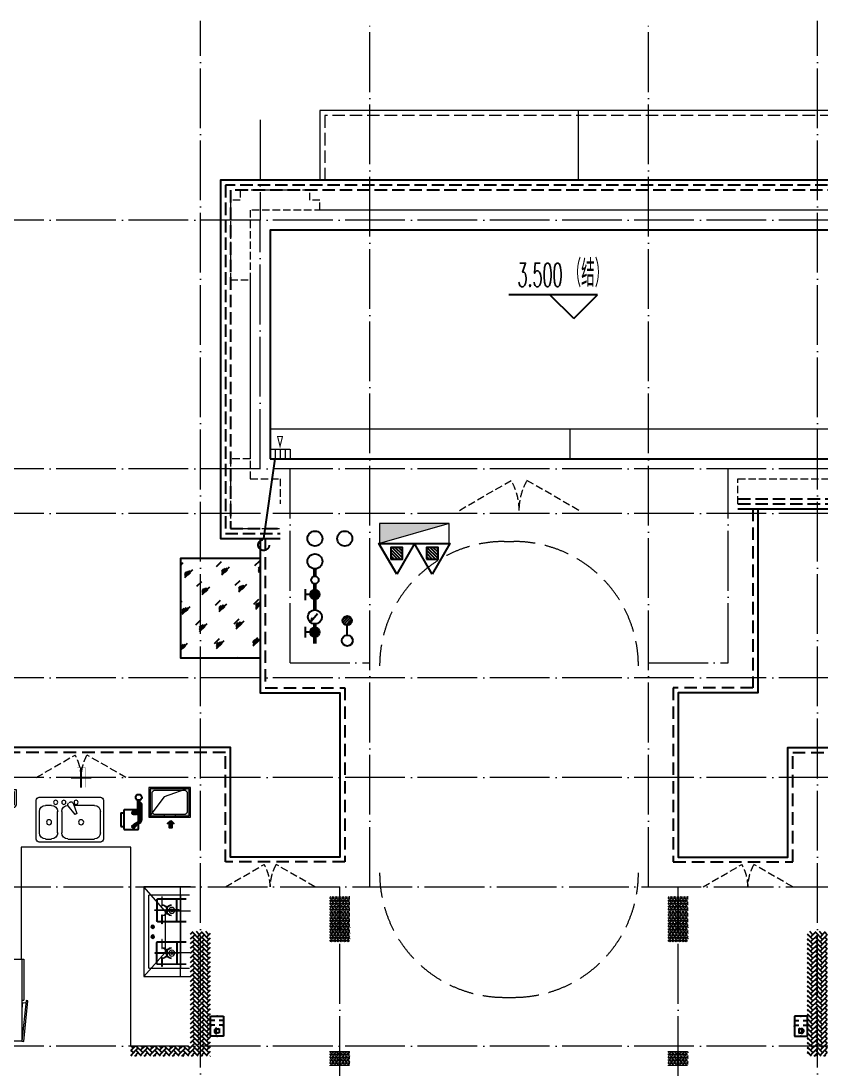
# Model space of a CAD drawing. Extents: x 27938 to 983267, y -209821 to 1628073.
# Drawn here: x 714113 to 722151, y 602399 to 612949 of the extents above; entities that cross this region are included whole.
import ezdxf
from ezdxf.enums import TextEntityAlignment as Align

# ---------------------------------------------------------------- set-up
doc = ezdxf.new("R2010")
doc.units = 0
doc.header["$LTSCALE"] = 1000
doc.header["$MEASUREMENT"] = 0
for name, pattern in [('#P_--_20B1_001_t3$0$DASH', [0.35, 0.25, -0.1]), ('__DASH', [0.35, 0.25, -0.1]), ('DASH', [0.35, 0.25, -0.1]), ('DOTE', [2.42, 2, -0.2, 0.02, -0.2]), ('HIDDEN', [0.375, 0.25, -0.125])]:
    doc.linetypes.add(name, pattern=pattern)
for name, color, linetype in [('AH-FURNITURE', 1, 'Continuous'), ('DIM_ELEV', 3, 'Continuous'), ('EQUIP-安防', 3, 'Continuous'), ('EQUIP_地漏', 7, 'Continuous'), ('EQUIP_消防', 7, 'Continuous'), ('ROOF', 183, 'Continuous'), ('VPIPE-凝结', 150, 'Continuous'), ('VPIPE-废水', 31, 'Continuous'), ('VPIPE-消防', 1, 'TG_X'), ('VPIPE-给水', 3, 'TG_J'), ('VPIPE-雨水', 4, 'DASH'), ('保温', 6, 'Continuous'), ('建筑-排气道', 9, 'Continuous'), ('机电标识类', 1, 'Continuous'), ('污水', 3, 'Continuous'), ('看线', 251, 'Continuous'), ('给水', 4, 'Continuous')]:
    doc.layers.add(name, color=color, linetype=linetype)
for name, color, linetype, lineweight in [('DOTE', 19, 'DOTE', 9), ('EQUIP_消火栓', 242, 'Continuous', 18), ('LVTRY', 1, 'Continuous', 13), ('PUB_HATCH', 8, 'Continuous', 9), ('STAIR', 2, 'Continuous', 18), ('WINDOW', 144, 'Continuous', 15), ('平面-分水线', 214, 'Continuous', 15), ('平面-排水沟', 86, 'Continuous', 15), ('平面-看线', 45, 'Continuous', 15), ('平面-空调室内机', 176, 'Continuous', 9), ('平面-空调预留孔', 173, 'Continuous', 15), ('空调', 76, 'Continuous', 13), ('立面-洞口示意', 152, 'Continuous', 13)]:
    doc.layers.add(name, color=color, linetype=linetype, lineweight=lineweight)
doc.styles.add('_TCH_DIM', font='SIMPLEX.shx', dxfattribs={"width": 0.7, "bigfont": 'GBCBIG.shx'})
doc.styles.add('_TEL_DIM', font='SIMPLEX', dxfattribs={"width": 0.8, "height": 3.5, "bigfont": 'HZTXT'})
doc.styles.add('DIM_FONT', font='SIMPLEX.shx', dxfattribs={"width": 0.56})
doc.styles.add('TG_LINETYPE', font='SIMPLEX', dxfattribs={"width": 0.8, "height": 3, "bigfont": 'HZTXT'})
doc.linetypes.add('TG_J', pattern='A,2,-0.22,["J",TG_LINETYPE,S=0.1,R=0,X=-0.18,Y=-0.15],0', length=2.22)
doc.linetypes.add('TG_X', pattern='A,4,-0.3,["X",TG_LINETYPE,S=0.1,R=0,X=-0.23,Y=-0.15],0', length=4.3)
pattern_1 = [(45, (0, 0), (0, 47.4157523), [100.584, -33.528]), (135, (23.708, 23.708), (3e-15, 47.4157523), [100.584, -33.528])]
pattern_2 = [(90, (0, 0), (-16.49778, 1e-15), [9.525, -19.05]), (210, (0, 0), (8.24889, -14.2874966), [9.525, -19.05]), (150, (6e-16, 9.525), (-8.24889, -14.2874966), [9.525, -19.05])]

# ---------------------------------------------------------------- blocks, each defined once
blk = doc.blocks.new('$TwtSys$00000434')
for p, q in [((-0.5, 0.5), (-0.5, -0.5)), ((-0.5, -0.5), (0.5, 0.5)), ((0.5, 0.5), (-0.5, 0.5)), ((0.5, -0.5), (0.5, 0.5)), ((-0.5, -0.5), (0.5, -0.5))]:
    blk.add_line(p, q)
blk.add_solid([(0.5, -0.5), (0.5, 0.5), (-0.5, -0.5)])
blk = doc.blocks.new('$TwtSys$00000546')
h = blk.add_hatch()
h.set_pattern_fill('ANSI31', color=1, scale=200, style=0)
h.set_pattern_definition([(45, (-38543.802, -6670.83), (-17.67767, 17.67767), [])])
h.paths.add_polyline_path([(-65, 174), (65, 174), (65, 44), (-65, 44)])
at = {"color": 1}
for points in [[(0, 344), (-198, 0), (198, 0)], [(-65, 174), (65, 174), (65, 44), (-65, 44)]]:
    blk.add_lwpolyline(points, close=True, dxfattribs=at)
blk = doc.blocks.new('dongkong')
blk.add_wipeout([(-603756, 210771), (-603756, 210571), (-603836, 210571), (-603836, 210771)])
at = {"layer": '机电标识类', "color": 250, "linetype": 'DASH', "ltscale": 400}
for p, q in [((-603796, 210771), (-603796, 210571)), ((-603896, 210671), (-603696, 210671))]:
    blk.add_line(p, q, dxfattribs=at)
at = {"layer": '空调', "color": 6, "linetype": 'DASH', "const_width": 2}
blk.add_lwpolyline([(-603756, 210771), (-603756, 210571), (-603836, 210571), (-603836, 210771)], close=True, dxfattribs=at)
blk = doc.blocks.new('VDVDVDCZSCCS')
at = {"layer": '保温', "linetype": 'Continuous', "ltscale": 10}
h = blk.add_hatch(dxfattribs=at)
h.set_pattern_fill('HEX', color=251, scale=10, angle=90, style=0)
h.set_pattern_definition(pattern_2)
h.paths.add_polyline_path([(546717, 372074), (546917, 372074), (546917, 372524), (546717, 372524)])
h = blk.add_hatch(dxfattribs=at)
h.set_pattern_fill('HEX', color=251, scale=10, angle=90, style=0)
h.set_pattern_definition(pattern_2)
h.paths.add_polyline_path([(550316, 372074), (550116, 372074), (550116, 372524), (550316, 372524)])
at = {"layer": '保温', "linetype": 'ByBlock', "ltscale": 10}
h = blk.add_hatch(dxfattribs=at)
h.set_pattern_fill('AR-HBONE', color=251, scale=55)
h.set_pattern_definition(pattern_1)
h.paths.add_polyline_path([(545317, 372174), (545317, 370924), (545517, 370924), (545517, 372174)])
h = blk.add_hatch(dxfattribs=at)
h.set_pattern_fill('AR-HBONE', color=251, scale=55)
h.set_pattern_definition(pattern_1)
h.paths.add_polyline_path([(551717, 372174), (551716, 370924), (551516, 370924), (551517, 372174)])
h = blk.add_hatch(dxfattribs=at)
h.set_pattern_fill('AR-HBONE', color=251, scale=55)
h.set_pattern_definition(pattern_1)
h.paths.add_polyline_path([(545317, 370924), (545317, 371024), (544717, 371024), (544717, 370924)])
at = {"layer": '保温', "linetype": 'Continuous', "ltscale": 10}
h = blk.add_hatch(dxfattribs=at)
h.set_pattern_fill('HEX', color=251, scale=10, angle=90, style=0)
h.set_pattern_definition(pattern_2)
h.paths.add_polyline_path([(546717, 370824), (546917, 370824), (546917, 370974), (546717, 370974)])
h = blk.add_hatch(dxfattribs=at)
h.set_pattern_fill('HEX', color=251, scale=10, angle=90, style=0)
h.set_pattern_definition(pattern_2)
h.paths.add_polyline_path([(550316, 370824), (550116, 370824), (550117, 370974), (550317, 370974)])
blk = doc.blocks.new('A$C2705576B')
at = {"layer": '给水'}
h = blk.add_hatch(color=256, dxfattribs=at)
edge = h.paths.add_edge_path()
edge.add_arc((417, -1741), 47.2, 0, 360)
h = blk.add_hatch(color=256, dxfattribs=at)
edge = h.paths.add_edge_path()
edge.add_arc((795, -1741), 47.2, 0, 360)
for p, q in [((363, -1645), (472, -1645)), ((417, -1741), (417, -1645)), ((740, -1645), (849, -1645)), ((795, -1741), (795, -1645)), ((601, -1768), (525, -1704)), ((525, -1704), (564, -1715))]:
    blk.add_line(p, q, dxfattribs=at)
at = {"layer": '给水', "const_width": 35.4}
for points in [[(499, -1741), (302, -1741)], [(903, -1741), (641, -1741)], [(1053, -1741), (978, -1741)]]:
    blk.add_lwpolyline(points, dxfattribs=at)
at = {"layer": '给水'}
for centre, radius in [((570, -1741), 70.8), ((417, -1741), 47.2), ((795, -1741), 47.2), ((941, -1741), 37.5)]:
    blk.add_circle(centre, radius, dxfattribs=at)
blk = doc.blocks.new('$TwtSys$00000141')
at = {"color": 1}
for p, q in [((-47, 4), (-5, 46)), ((-47, 4), (-5, 46)), ((-44, -18), (18, 44)), ((-44, -18), (18, 44)), ((-33, -33), (33, 33)), ((-33, -33), (33, 33)), ((-16, -44), (44, 16)), ((-16, -44), (44, 16)), ((6, -46), (46, -6)), ((6, -46), (46, -6))]:
    blk.add_line(p, q, dxfattribs=at)
blk.add_circle((0, 0), 47, dxfattribs=at)
blk.add_circle((0, 0), 47, dxfattribs=at)
blk = doc.blocks.new('A$C60D053AF')
at = {"layer": 'AH-FURNITURE', "color": 8}
for p, q in [((233, -90), (128, -90)), ((193, -71), (328, -71)), ((193, -91), (328, -91)), ((342, -97), (370, -143)), ((356, -83), (384, -129)), ((233, -110), (128, -110)), ((245, -129), (245, -122)), ((265, -129), (265, -122)), ((255, -281), (255, -251)), ((255, -281), (393, -281)), ((393, -281), (393, -251))]:
    blk.add_line(p, q, dxfattribs=at)
for points in [[(170, -68, 1), (170, -94), (193, -94), (193, -68)], [(234, -251), (414, -251, 0.414214), (424, -241), (424, -111, 0.414214), (414, -101), (234, -101, 0.414214), (224, -111), (224, -241, 0.414214)], [(268, -122), (268, -107, 0.414214), (248, -87), (233, -87), (233, -113), (242, -113), (242, -122)], [(242, -152, 1), (268, -152), (268, -129), (242, -129)], [(384, -161, 1), (402, -143), (386, -127), (368, -145)]]:
    blk.add_lwpolyline(points, format="xyb", close=True, dxfattribs=at)
for centre, radius in [((100, -100), 30), ((255, -152), 15), ((255, -152), 10), ((393, -152), 15), ((393, -152), 10)]:
    blk.add_circle(centre, radius, dxfattribs=at)
for radius in [40, 20]:
    blk.add_arc((328, -111), radius, 45, 90, dxfattribs=at)
blk = doc.blocks.new('*U67')
h = blk.add_hatch(color=5)
h.set_gradient(color1=(0, 0, 255), rotation=180, tint=1)
h.paths.add_polyline_path([(0, 0), (-6.35, -6.35), (-6.35, -2.159), (-15, -2.159), (-15, 2.159), (-6.35, 2.159), (-6.35, 6.35)])
at = {"color": 0, "linetype": 'Continuous'}
blk.add_lwpolyline([(0, 0), (-6.35, -6.35), (-6.35, -2.159), (-15, -2.159), (-15, 2.159), (-6.35, 2.159), (-6.35, 6.35)], close=True, dxfattribs=at)
blk = doc.blocks.new('sgrsefv')
at = {"layer": 'PUB_HATCH'}
blk.add_hatch(color=256, dxfattribs=at).paths.add_polyline_path([(1112933, 840916), (1112933, 840646), (1113073, 840646), (1113073, 840661), (1112968, 840661), (1112948, 840681), (1112948, 840881), (1112968, 840901), (1113288, 840901), (1113308, 840881), (1113308, 840681), (1113288, 840661), (1113183, 840661), (1113183, 840646), (1113323, 840646), (1113323, 840916)])
at = {"layer": 'LVTRY', "color": 1}
for p, q in [((1113073, 840661), (1113073, 840646)), ((1113183, 840661), (1113183, 840646))]:
    blk.add_line(p, q, dxfattribs=at)
for points in [[(1112918, 840931), (1113338, 840931), (1113338, 840631), (1112918, 840631)], [(1112933, 840916), (1113323, 840916), (1113323, 840646), (1112933, 840646)], [(1113288, 840661), (1112968, 840661), (1112948, 840681), (1112948, 840881), (1112968, 840901), (1113288, 840901), (1113308, 840881), (1113308, 840681), (1113288, 840661)]]:
    blk.add_lwpolyline(points, close=True, dxfattribs=at)
at = {"layer": '立面-洞口示意'}
blk.add_lwpolyline([(1112918, 840931), (1113182, 840837), (1113338, 840631)], dxfattribs=at)
at = {"layer": '建筑-排气道', "xscale": -5, "yscale": 5, "zscale": 5, "rotation": 270}
blk.add_blockref('*U67', (1113118, 840599), dxfattribs=at)
blk = doc.blocks.new('rtyg7uyhg')
at = {"layer": 'LVTRY'}
for p, q in [((194235, 45489), (193621, 45489)), ((193590, 45458), (193590, 45069)), ((193682, 45407), (193888, 45407)), ((193896, 45430), (193858, 45326)), ((193875, 45316), (193946, 45401)), ((193926, 45440), (193940, 45432)), ((194112, 45407), (194173, 45407)), ((194265, 45069), (194265, 45458)), ((193621, 45131), (193621, 45346)), ((193858, 45326), (193875, 45316)), ((194010, 45346), (194010, 45131)), ((194051, 45131), (194051, 45346)), ((194235, 45346), (194235, 45131)), ((193948, 45069), (193682, 45069)), ((194173, 45069), (194112, 45069)), ((193621, 45039), (194235, 45039))]:
    blk.add_line(p, q, dxfattribs=at)
for centre, radius in [((193866, 45438), 20.5), ((193989, 45438), 20.5), ((194071, 45438), 20.5), ((193815, 45238), 25.6), ((194137, 45238), 25.6)]:
    blk.add_circle(centre, radius, dxfattribs=at)
for centre, radius, start, end in [((193621, 45458), 30.7, 90, 180), ((194235, 45458), 30.7, 360, 90), ((193682, 45346), 61.4, 90, 180), ((193916, 45423), 20.5, 60, 159.4623), ((193930, 45414), 20.5, 320.5377, 60), ((193948, 45346), 61.4, 360, 90), ((194112, 45346), 61.4, 90, 180), ((194173, 45346), 61.4, 360, 90), ((193621, 45069), 30.7, 180, 270), ((193682, 45131), 61.4, 180, 270), ((193948, 45131), 61.4, 270, 360), ((194112, 45131), 61.4, 180, 270), ((194173, 45131), 61.4, 270, 360), ((194235, 45069), 30.7, 270, 360)]:
    blk.add_arc(centre, radius, start, end, dxfattribs=at)
at = {"layer": 'LVTRY', "style": 'DIM_FONT', "width": 0.8, "flags": 9}
for tag in ['YSIZE', 'XSIZE']:
    blk.add_attdef(tag, (193928, 45488), '', height=0.5, rotation=90, dxfattribs=at)
blk = doc.blocks.new('A-Kitchen-7')
at = {"layer": 'LVTRY'}
for p, q in [((-519, 780), (-7, 834)), ((-4, 811), (-515, 756)), ((-29, 767), (-35, 806)), ((-7, 834), (-4, 811)), ((-515, 756), (-519, 780)), ((515, 756), (-515, 756)), ((-515, 756), (-515, 40)), ((-486, 761), (-485, 756)), ((-29, 767), (-112, 756)), ((515, 780), (0, 780)), ((0, 756), (0, 780)), ((515, 756), (515, 780)), ((515, 40), (515, 756)), ((-515, 40), (515, 40))]:
    blk.add_line(p, q, dxfattribs=at)
blk.add_lwpolyline([(-469, 40), (-469, 0), (469, 0), (469, 40)], close=True, dxfattribs=at)
blk = doc.blocks.new('FRSDFDGDGDRGDR')
at = {"layer": '平面-空调预留孔'}
for p, q in [((699612, 775044), (699612, 775441)), ((699619, 775448), (699746, 775448)), ((699746, 775448), (699746, 775355)), ((699720, 775342), (699720, 775143)), ((699727, 775349), (699740, 775349)), ((699727, 775136), (699740, 775136)), ((699746, 775130), (699746, 775037)), ((699746, 775037), (699619, 775037))]:
    blk.add_line(p, q, dxfattribs=at)
blk.add_lwpolyline([(699766, 775167), (699793, 775154), (699793, 775057), (699766, 775044), (699766, 775018), (699619, 775018, -0.414214), (699593, 775044), (699593, 775441, -0.414214), (699619, 775468), (699766, 775468), (699766, 775441), (699793, 775428), (699793, 775332), (699766, 775318)], format="xyb", close=True, dxfattribs=at)
for centre, radius in [((699740, 775332), 10.6), ((699740, 775243), 15.8), ((699740, 775154), 10.6)]:
    blk.add_circle(centre, radius, dxfattribs=at)
for centre, start, end in [((699619, 775441), 90, 180), ((699727, 775342), 90, 180), ((699740, 775355), 270, 360), ((699727, 775143), 180, 270), ((699740, 775130), 0, 90), ((699619, 775044), 180, 270)]:
    blk.add_arc(centre, 6.6, start, end, dxfattribs=at)
blk = doc.blocks.new('vcxvcdfvdxv')
at = {"layer": 'LVTRY', "color": 251}
for p, q in [((582294, 370358), (582764, 370358)), ((582394, 369458), (582394, 370358)), ((582548, 370115), (582764, 370358)), ((582764, 370358), (582764, 369458)), ((582294, 370115), (582548, 370115)), ((582548, 370115), (582548, 369700)), ((582548, 369700), (582294, 369700)), ((582764, 369458), (582548, 369700)), ((582764, 369458), (582294, 369458))]:
    blk.add_line(p, q, dxfattribs=at)
at = {"layer": 'LVTRY'}
for p, q in [((582704, 370278), (582304, 370278)), ((582339, 370238), (582624, 370238)), ((582339, 370233), (582624, 370233)), ((582394, 370268), (582394, 369548)), ((582429, 370018), (582429, 370228)), ((582434, 370018), (582434, 370228)), ((582579, 370168), (582579, 370258)), ((582579, 370258), (582583, 370258)), ((582583, 370258), (582583, 370168)), ((582629, 370228), (582629, 370018)), ((582634, 370228), (582634, 370018)), ((582714, 369548), (582714, 370268)), ((582394, 369700), (582394, 370115)), ((582409, 370126), (582536, 370126)), ((582409, 370121), (582409, 370126)), ((582536, 370121), (582409, 370121)), ((582654, 370126), (582526, 370126)), ((582526, 370126), (582526, 370121)), ((582526, 370121), (582654, 370121)), ((582536, 370126), (582536, 370121)), ((582583, 370168), (582579, 370168)), ((582654, 370121), (582654, 370126)), ((582624, 370013), (582339, 370013)), ((582624, 370008), (582339, 370008)), ((582583, 370078), (582579, 370078)), ((582579, 370078), (582579, 369988)), ((582583, 369988), (582583, 370078)), ((582579, 369988), (582583, 369988)), ((582693, 369958), (582654, 369958)), ((582674, 369939), (582674, 369978)), ((582624, 369808), (582339, 369808)), ((582624, 369803), (582339, 369803)), ((582429, 369798), (582429, 369588)), ((582434, 369798), (582434, 369588)), ((582579, 369738), (582579, 369828)), ((582579, 369828), (582583, 369828)), ((582583, 369828), (582583, 369738)), ((582629, 369588), (582629, 369798)), ((582634, 369588), (582634, 369798)), ((582693, 369858), (582654, 369858)), ((582674, 369839), (582674, 369878)), ((582536, 369696), (582409, 369696)), ((582409, 369696), (582409, 369691)), ((582409, 369691), (582536, 369691)), ((582526, 369691), (582526, 369696)), ((582526, 369696), (582654, 369696)), ((582654, 369691), (582526, 369691)), ((582536, 369691), (582536, 369696)), ((582583, 369738), (582579, 369738)), ((582654, 369696), (582654, 369691)), ((582339, 369583), (582624, 369583)), ((582339, 369578), (582624, 369578)), ((582583, 369648), (582579, 369648)), ((582579, 369648), (582579, 369558)), ((582583, 369558), (582583, 369648)), ((582304, 369538), (582704, 369538)), ((582579, 369558), (582583, 369558))]:
    blk.add_line(p, q, dxfattribs=at)
blk.add_lwpolyline([(582894, 368758), (582894, 370758), (583994, 370758), (583994, 369632)], dxfattribs=at)
for centre, radius in [((582481, 370123), 29.7), ((582481, 370123), 11.7), ((582674, 369958), 17), ((582674, 369858), 17), ((582481, 369693), 29.7), ((582481, 369693), 11.7)]:
    blk.add_circle(centre, radius, dxfattribs=at)
for centre, radius, start, end in [((582404, 370268), 10, 90, 180), ((582439, 370228), 10, 90, 180), ((582439, 370228), 5, 90, 180), ((582624, 370228), 10, 0, 90), ((582624, 370228), 5, 0, 90), ((582704, 370268), 10, 0, 90), ((582481, 370123), 56.7, 2.2742, 87.7258), ((582481, 370123), 52.2, 2.4704, 87.5296), ((582481, 370123), 56.7, 272.2742, 357.7258), ((582481, 370123), 52.2, 272.4704, 357.5296), ((582581, 370123), 56.7, 92.2742, 177.7258), ((582581, 370123), 56.7, 182.2742, 267.7258), ((582581, 370123), 52.2, 92.4704, 177.5296), ((582581, 370123), 52.2, 182.4704, 267.5296), ((582439, 370018), 10, 180, 270), ((582439, 370018), 5, 180, 270), ((582624, 370018), 5, 270, 0), ((582624, 370018), 10, 270, 0), ((582439, 369798), 10, 90, 180), ((582439, 369798), 5, 90, 180), ((582624, 369798), 10, 0, 90), ((582624, 369798), 5, 0, 90), ((582481, 369693), 56.7, 2.2742, 87.7258), ((582481, 369693), 52.2, 2.4704, 87.5296), ((582481, 369693), 56.7, 272.2742, 357.7258), ((582481, 369693), 52.2, 272.4704, 357.5296), ((582581, 369693), 56.7, 92.2742, 177.7258), ((582581, 369693), 56.7, 182.2742, 267.7258), ((582581, 369693), 52.2, 92.4704, 177.5296), ((582581, 369693), 52.2, 182.4704, 267.5296), ((582439, 369588), 10, 180, 270), ((582439, 369588), 5, 180, 270), ((582624, 369588), 5, 270, 0), ((582624, 369588), 10, 270, 0), ((582404, 369548), 10, 180, 270), ((582704, 369548), 10, 270, 0)]:
    blk.add_arc(centre, radius, start, end, dxfattribs=at)
for name, p in [('sgrsefv', (-530625, -469573)), ('rtyg7uyhg', (389578, 325770))]:
    blk.add_blockref(name, p)
at = {"xscale": -1, "rotation": 90}
blk.add_blockref('A$C60D053AF', (582714, 371358), dxfattribs=at)
at = {"rotation": 90}
blk.add_blockref('FRSDFDGDGDRGDR', (1359511, -328434), dxfattribs=at)
at = {"layer": 'LVTRY', "color": 1, "extrusion": (0, 0, -1), "xscale": -0.7999999999883585, "yscale": 0.7999999999883585, "zscale": -0.7999999999883585, "rotation": 270}
blk.add_blockref('A-Kitchen-7', (-584594, 369220), dxfattribs=at)
blk = doc.blocks.new('HFTHFFGHFH')
at = {"layer": 'DOTE', "linetype": 'DOTE', "ltscale": 0.3}
for p, q in [((569817, 594449), (569817, 612949)), ((571517, 604249), (571517, 612949)), ((574317, 604249), (574317, 612949)), ((576017, 594449), (576017, 612949)), ((587117, 610949), (534317, 610949)), ((570417, 608449), (570417, 610949)), ((587117, 608449), (534317, 608449)), ((570717, 606499), (570717, 608449)), ((575117, 606499), (575117, 608449)), ((587117, 607999), (534317, 607999)), ((570717, 606499), (571517, 606499)), ((574317, 606499), (575117, 606499)), ((587117, 606349), (534317, 606349)), ((587117, 605349), (534317, 605349)), ((534317, 604249), (587117, 604249)), ((571217, 602349), (571217, 604249)), ((574617, 602349), (574617, 604249)), ((587117, 602649), (534317, 602649))]:
    blk.add_line(p, q, dxfattribs=at)
blk = doc.blocks.new('$equip$00002628')
at = {"linetype": 'Continuous'}
for p, q in [((-0.625, 0.415), (0.625, 0.415)), ((-0.625, -0.415), (-0.625, 0.415)), ((-0.472, 0.01), (-0.409, 0.01)), ((-0.446, -0.138), (-0.395, 0.058)), ((-0.395, 0.058), (-0.395, 0.058)), ((-0.395, 0.058), (-0.206, 0.058)), ((-0.206, 0.058), (-0.155, -0.138)), ((-0.191, 0.01), (-0.129, 0.01)), ((0.071, 0.129), (0.071, 0.415)), ((0.35, 0.129), (0.35, 0.415)), ((0.625, 0.415), (0.625, -0.415)), ((0.625, -0.415), (-0.625, -0.415)), ((-0.155, -0.138), (-0.446, -0.138)), ((0.071, -0.415), (0.071, -0.129)), ((0.35, -0.415), (0.35, -0.129))]:
    blk.add_line(p, q, dxfattribs=at)
at = {"const_width": 0.05}
blk.add_lwpolyline([(-0.625, 0.415), (0.625, 0.415), (0.625, -0.415), (-0.625, -0.415), (-0.625, 0.415), (0.625, 0.415)], dxfattribs=at)
at = {"linetype": 'Continuous'}
blk.add_arc((-0.3, -0.011), 0.173, 6.98974, 173.01026, dxfattribs=at)
for p in [(-0.625, 0), (0, 0.415), (0, -0.415), (0.625, 0)]:
    blk.add_point(p)
at = {"color": 7, "style": '_TEL_DIM', "flags": 1}
blk.add_attdef('A', text='', height=0.000025, dxfattribs=at).set_placement((0, 0), align=Align.MIDDLE_CENTER)
blk = doc.blocks.new('HGFHGGGDFGRD')
at = {"layer": 'EQUIP-安防', "yscale": 160, "zscale": 160}
for p, xscale, rotation in [((716083, 371224), 160, 90), ((721950, 371224), -160, 270)]:
    blk.add_blockref('$equip$00002628', p, dxfattribs=dict(at, xscale=xscale, rotation=rotation))
blk = doc.blocks.new('DFSFSF')
at = {"layer": '平面-分水线'}
for p, q in [((697142, 775568), (697142, 775668)), ((697342, 775668), (697143, 775668)), ((697193, 775568), (697193, 775668)), ((697243, 775568), (697243, 775668)), ((697292, 775568), (697292, 775668)), ((697342, 775668), (697342, 775568)), ((697342, 775568), (697342, 775668)), ((697342, 775568), (697143, 775568))]:
    blk.add_line(p, q, dxfattribs=at)
blk = doc.blocks.new('DFGDGDGD')
at = {"layer": '平面-分水线', "const_width": 10}
blk.add_lwpolyline([(697268, 775441), (697243, 775541), (697218, 775441)], close=True, dxfattribs=at)
blk.add_blockref('DFSFSF', (0, 0))

msp = doc.modelspace()

# ---------------------------------------------------------------- hatches: boundary and pattern name
at = {"layer": '保温', "linetype": 'Continuous', "ltscale": 10, "true_color": 0x636466}
h = msp.add_hatch(dxfattribs=at)
h.set_pattern_fill('玻璃1', color=251, scale=35, style=0)
h.set_pattern_definition([(45, (408800, 14), (-171.45925, 171.45925), [78.4, -201.6]), (45, (408833.6, 28), (-171.45925, 171.45925), [33.6, -246.4]), (45, (408800, 28), (-171.45925, 171.45925), [56, -224]), (45, (408816.8, 14), (188.0904, -188.0904), [70, -210]), (45, (408800, 0.0005), (-171.45925, 171.45925), [112, -168]), (45, (408800, 42), (-171.45925, 171.45925), [28, -252])])
h.paths.add_polyline_path([(715716.6, 607548.8), (716516.6, 607548.8), (716516.6, 606548.8), (715716.6, 606548.8)])

# ---------------------------------------------------------------- linework, layer by layer
at = {"layer": 'DIM_ELEV'}
for p, q in [((719906.6, 610198.4), (719014.3, 610198.4)), ((719666.6, 609958.4), (719426.6, 610198.4)), ((719666.6, 609958.4), (719906.6, 610198.4))]:
    msp.add_line(p, q, dxfattribs=at)
at = {"layer": 'DOTE', "linetype": 'DOTE', "ltscale": 0.3}
msp.add_line((716516.6, 611954.2), (716516.6, 610948.8), dxfattribs=at)
at = {"layer": 'ROOF', "ltscale": 0.8}
msp.add_lwpolyline([(721316.6, 608048.8), (723316.6, 608048.8), (723316.6, 611348.8), (716116.6, 611348.8), (716116.6, 607748.8), (716716.6, 607748.8)], dxfattribs=at)
at = {"layer": 'ROOF', "linetype": '__DASH', "ltscale": 0.5}
for points in [[(721316.6, 608098.8), (723266.6, 608098.8), (723266.6, 611298.8), (716166.6, 611298.8), (716166.6, 607798.8), (716716.6, 607798.8)], [(721316.6, 608148.8), (723216.6, 608148.8), (723216.6, 611248.8), (716216.6, 611248.8), (716216.6, 607848.8), (716716.6, 607848.8)]]:
    msp.add_lwpolyline(points, dxfattribs=at)
at = {"layer": 'ROOF', "ltscale": 0.8}
msp.add_lwpolyline([(716616.6, 608548.8), (721116.6, 608548.8), (722816.6, 608548.8), (722816.6, 610848.8), (716616.6, 610848.8)], close=True, dxfattribs=at)
at = {"layer": 'STAIR', "color": 130}
msp.add_lwpolyline([(722316.3, 611348.8), (722316.6, 612048.8), (717116.5, 612048.8), (717116.3, 611348.8)], dxfattribs=at)
at = {"layer": 'STAIR', "color": 130, "linetype": '#P_--_20B1_001_t3$0$DASH', "ltscale": 0.5}
msp.add_lwpolyline([(722266.3, 611348.8), (722266.6, 611998.8), (717166.5, 611998.8), (717166.3, 611348.8)], dxfattribs=at)
at = {"layer": 'STAIR', "color": 251, "linetype": 'DASH'}
for points in [[(717716.6, 606468.8, -0.4142136), (718966.6, 607718.8), (719066.6, 607718.8, -0.4142136), (720316.6, 606468.8)], [(717716.6, 604388.8, 0.4142136), (718966.6, 603138.8), (719066.6, 603138.8, 0.4142136), (720316.6, 604388.8)]]:
    msp.add_lwpolyline(points, format="xyb", dxfattribs=at)
at = {"layer": 'VPIPE-凝结'}
for p, q in [((716551.6, 607748.8), (716667, 608548.8)), ((717391.6, 606778.8), (717391.6, 606876.8))]:
    msp.add_line(p, q, dxfattribs=at)
at = {"layer": 'VPIPE-废水'}
msp.add_circle((717391.6, 606723.8), 55, dxfattribs=at)
at = {"layer": 'VPIPE-消防', "linetype": 'Continuous'}
msp.add_circle((717366.6, 607748.8), 75, dxfattribs=at)
at = {"layer": 'VPIPE-给水', "linetype": 'Continuous'}
for centre in [(717066.6, 607748.8), (717066.6, 607518.8)]:
    msp.add_circle(centre, 75, dxfattribs=at)
at = {"layer": 'VPIPE-雨水'}
msp.add_circle((716551.6, 607683.8), 55, dxfattribs=at)
at = {"layer": 'WINDOW', "color": 250, "linetype": 'DASH', "ltscale": 0.3}
for points in [[(718518.4, 608032.1), (719038, 608332.1, -0.1316523), (719118.4, 608032.1)], [(719716.6, 608032.1), (719197, 608332.1, 0.1316523), (719116.6, 608032.1)], [(716166.6, 604248.8), (716556.3, 604473.7, -0.1316053), (716616.6, 604248.8)], [(717066.6, 604248.8), (716676.8, 604473.7, 0.1316053), (716616.6, 604248.8)], [(720966.6, 604248.8), (721356.3, 604473.7, -0.1316053), (721416.6, 604248.8)], [(721866.6, 604248.8), (721476.8, 604473.7, 0.1316053), (721416.6, 604248.8)]]:
    msp.add_lwpolyline(points, format="xyb", dxfattribs=at)
at = {"layer": '保温', "color": 132, "linetype": 'Continuous', "ltscale": 10}
msp.add_lwpolyline([(716516.6, 607548.8), (715716.6, 607548.8), (715716.6, 606548.8), (716516.6, 606548.8)], dxfattribs=at)
at = {"layer": '平面-排水沟'}
for p, q in [((719716.3, 611348.8), (719716.3, 612048.8)), ((722816.6, 608848.8), (716616.6, 608848.8)), ((719626.1, 608848.8), (719626.1, 608548.8))]:
    msp.add_line(p, q, dxfattribs=at)
at = {"layer": '平面-看线', "linetype": 'DASH', "ltscale": 0.3}
for points in [[(722316.3, 611048.8), (717116.8, 611048.8), (717116.8, 611148.8), (717016.8, 611148.8), (717016.8, 611248.8), (716726.8, 611248.8), (716726.8, 611248.8), (716606.8, 611248.8), (716606.8, 611248.8), (716316.8, 611248.8), (716316.8, 611148.8), (716216.8, 611148.8), (716216.8, 610348.8), (716416.6, 610348.8), (716416.6, 608548.8), (716216.6, 608548.8), (716216.6, 607848.8), (716716.6, 607848.8)], [(721316.6, 608098.8), (721316.6, 608348.8), (723016.6, 608348.8), (723016.6, 611048.8), (716416.6, 611048.8), (716416.6, 608348.8), (716716.6, 608348.8), (716716.6, 608098.8)], [(721316.6, 608098.8), (721316.6, 608348.8), (722616.6, 608348.8)]]:
    msp.add_lwpolyline(points, dxfattribs=at)
at = {"layer": '看线', "color": 201, "linetype": 'HIDDEN', "ltscale": 0.5}
msp.add_lwpolyline([(721466.6, 608048.8), (721466.6, 606248.8), (720666.6, 606248.8), (720666.6, 604498.8), (721866.6, 604498.8), (721866.6, 605598.8), (724266.6, 605598.8), (724266.6, 606598.8), (729666.6, 606598.8), (729666.6, 605598.8), (731466.6, 605598.8), (731466.6, 597398.8), (728566.6, 597398.8)], dxfattribs=at)
at = {"layer": '看线', "color": 201}
msp.add_lwpolyline([(721516.6, 608048.8), (721516.6, 606198.8), (720716.6, 606198.8), (720716.6, 604548.8), (721816.6, 604548.8), (721816.6, 605648.8), (724216.6, 605648.8), (724216.6, 606648.8), (729716.6, 606648.8), (729716.6, 605648.8), (731516.6, 605648.8), (731516.6, 597348.8), (728716.6, 597348.8)], dxfattribs=at)

# ---------------------------------------------------------------- block references
at = {"rotation": 180}
msp.add_blockref('DFGDGDGD', (1413958.9, 1384216.3), dxfattribs=at)
msp.add_blockref('HGFHGGGDFGRD', (0, 231625.1))
at = {"layer": 'EQUIP_地漏'}
msp.add_blockref('$TwtSys$00000141', (717391.6, 606923.8), dxfattribs=at)
at = {"layer": 'EQUIP_消火栓', "xscale": 700, "yscale": 200, "zscale": 700, "rotation": 180.00000000036}
msp.add_blockref('$TwtSys$00000434', (718066.6, 607798.8), dxfattribs=at)
at = {"layer": 'EQUIP_消防', "xscale": -0.9, "yscale": 0.9, "zscale": 0.9, "rotation": 180.0000000003601}
for p in [(717888, 607698.8), (718245.1, 607698.8)]:
    msp.add_blockref('$TwtSys$00000546', p, dxfattribs=at)
at = {"layer": '平面-空调室内机', "ltscale": 0.3, "xscale": -1, "rotation": 180}
msp.add_blockref('dongkong', (1318514.8, 816019.6), dxfattribs=at)
at = {"layer": '污水', "rotation": 90.0000000004691}
msp.add_blockref('A$C2705576B', (715325.4, 606391), dxfattribs=at)

# ---------------------------------------------------------------- texts
at = {"layer": 'DIM_ELEV', "color": 7, "style": '_TCH_DIM'}
for s, height, width, p in [('（结）', 270.07, 0.7, (719605.7, 610278.5)), ('3.500', 238, 0.494118, (719101.7, 610278.5))]:
    msp.add_text(s, height=height, dxfattribs=dict(at, width=width)).set_placement(p)

# ---------------------------------------------------------------- next in the draw order: linework, layer by layer
at = {"layer": 'WINDOW', "color": 250, "linetype": 'DASH', "ltscale": 0.3}
for points in [[(714266.6, 605348.8), (714656.3, 605573.7, -0.1316053), (714716.6, 605348.8)], [(715166.6, 605348.8), (714776.8, 605573.7, 0.1316053), (714716.6, 605348.8)]]:
    msp.add_lwpolyline(points, format="xyb", dxfattribs=at)
at = {"layer": '看线', "color": 201}
msp.add_lwpolyline([(716516.6, 607748.8), (716516.6, 606198.8), (717316.6, 606198.8), (717316.6, 604548.8), (716216.6, 604548.8), (716216.6, 605648.8), (713816.6, 605648.8), (713816.6, 606648.8), (708316.6, 606648.8), (708316.6, 606648.8), (706816.6, 606648.8)], dxfattribs=at)
at = {"layer": '看线', "color": 201, "linetype": 'HIDDEN', "ltscale": 0.5}
msp.add_lwpolyline([(716566.6, 607748.8), (716566.6, 606248.8), (717366.6, 606248.8), (717366.6, 604498.8), (716166.6, 604498.8), (716166.6, 605598.8), (713766.6, 605598.8), (713766.6, 606598.8), (708366.6, 606598.8), (708366.6, 606598.8), (706816.6, 606598.8)], dxfattribs=at)

# ---------------------------------------------------------------- next in the draw order: block references
for name, p in [('HFTHFFGHFH', (146100, 0)), ('VDVDVDCZSCCS', (170500, 231625.1))]:
    msp.add_blockref(name, p)
at = {"xscale": -1}
msp.add_blockref('vcxvcdfvdxv', (1298110.3, 233890.5), dxfattribs=at)

doc.saveas('drawing.dxf')
